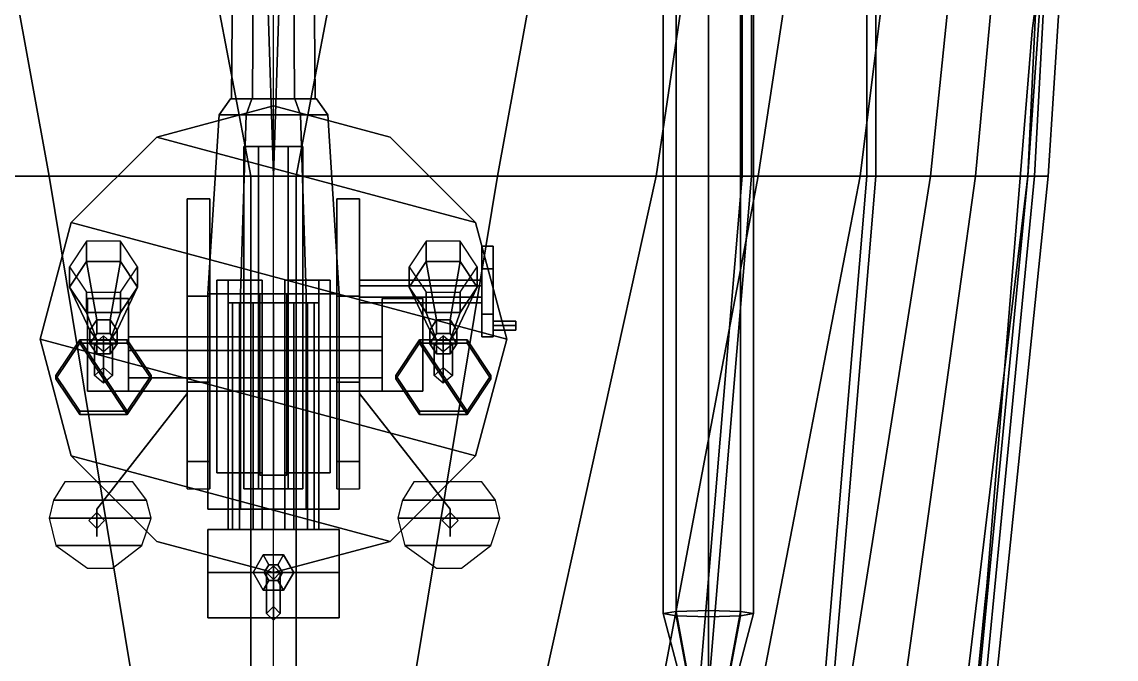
# Model space of a CAD drawing. Header units: millimetres. Extents: x -5 to 5, y -86 to 49.
# Drawn here: x -1.11 to 3.72, y -37.482 to -34.67 of the extents above; entities that cross this region are included whole.
import ezdxf

# ---------------------------------------------------------------- set-up
doc = ezdxf.new("R2010")
doc.units = ezdxf.units.MM
for name, color, linetype in [('deck', 3, 'Continuous'), ('drawing', 9, 'Continuous'), ('gun', 1, 'Continuous'), ('h2', 6, 'Continuous'), ('railings', 6, 'Continuous'), ('rails', 4, 'Continuous'), ('sleeve', 5, 'Continuous'), ('turret', 2, 'Continuous')]:
    doc.layers.add(name, color=color, linetype=linetype)

msp = doc.modelspace()

# ---------------------------------------------------------------- linework, layer by layer
for points in [[(0, -35.35, -1.68), (0.15, -30.69, -2.15), (0.99, -30.69, -1.98), (0.1, -35.35, -1.67)], [(0, -35.35, -1.68), (0, -30.69, -2.18), (0.15, -30.69, -2.15), (0, -35.35, -1.68)], [(0.1, -35.35, -1.67), (0.99, -30.69, -1.98), (1.84, -30.69, -1.75), (0.99, -35.35, -1.51)], [(0.99, -35.35, -1.51), (1.84, -30.69, -1.75), (2.38, -30.69, -1.51), (1.69, -35.35, -1.35)], [(1.69, -35.35, -1.35), (2.38, -30.69, -1.51), (2.85, -30.69, -1.16), (2.14, -35.35, -1.16)], [(1.7786, -37.2711, -2.0646), (1.72, -37.2809, -1.9235), (1.72, -30.707, -1.4638), (1.7786, -30.6971, -1.6049)], [(1.72, -37.2809, -1.9235), (1.7786, -37.2908, -1.7824), (1.7786, -30.7168, -1.3227), (1.72, -30.707, -1.4638)], [(1.92, -37.267, -2.123), (1.7786, -37.2711, -2.0646), (1.7786, -30.6971, -1.6049), (1.92, -30.693, -1.6633)], [(1.7786, -37.2908, -1.7824), (1.92, -37.2949, -1.724), (1.92, -30.7209, -1.2643), (1.7786, -30.7168, -1.3227)], [(2.0614, -37.2711, -2.0646), (1.92, -37.267, -2.123), (1.92, -30.693, -1.6633), (2.0614, -30.6971, -1.6049)], [(1.92, -37.2949, -1.724), (2.0614, -37.2908, -1.7824), (2.0614, -30.7168, -1.3227), (1.92, -30.7209, -1.2643)], [(2.12, -37.2809, -1.9235), (2.0614, -37.2711, -2.0646), (2.0614, -30.6971, -1.6049), (2.12, -30.707, -1.4638)], [(2.0614, -37.2908, -1.7824), (2.12, -37.2809, -1.9235), (2.12, -30.707, -1.4638), (2.0614, -30.7168, -1.3227)], [(2.14, -35.35, -1.16), (2.85, -30.69, -1.16), (3.17, -30.69, -0.83), (2.59, -35.35, -0.83)], [(2.59, -35.35, -0.83), (3.17, -30.69, -0.83), (3.38, -30.69, -0.53), (2.9, -35.35, -0.53)], [(2.9, -35.35, -0.53), (3.38, -30.69, -0.53), (3.53, -30.69, -0.25), (3.1, -35.35, -0.25)], [(3.1, -35.35, -0.25), (3.53, -30.69, -0.25), (3.66, -30.69, 0.25), (3.33, -35.35, 0.25)], [(3.36, -35.35, 2.2), (3.61, -30.69, 2.2), (3.55, -30.69, 2.47), (3.33, -35.35, 2.49)], [(3.33, -35.35, 2.49), (3.55, -30.69, 2.47), (3.55, -30.69, 2.56), (3.33, -35.35, 2.58)], [(3.33, -35.35, 0.25), (3.66, -30.69, 0.25), (3.72, -30.69, 0.77), (3.42, -35.35, 0.77)], [(3.42, -35.35, 1.35), (3.72, -30.69, 1.35), (3.61, -30.69, 2.2), (3.36, -35.35, 2.2)], [(3.42, -35.35, 0.77), (3.72, -30.69, 0.77), (3.72, -30.69, 1.35), (3.42, -35.35, 1.35)], [(0, -40.01, -1.33), (0, -35.35, -1.68), (0.1, -35.35, -1.67), (0.1, -40.01, -1.33)], [(0.1, -40.01, -1.33), (0.1, -35.35, -1.67), (0.99, -35.35, -1.51), (0.22, -40.01, -1.15)], [(0.22, -40.01, -1.15), (0.99, -35.35, -1.51), (1.69, -35.35, -1.35), (0.66, -40.01, -1.04)], [(0.66, -40.01, -1.04), (1.69, -35.35, -1.35), (2.14, -35.35, -1.16), (1.26, -40.01, -0.89)], [(1.26, -40.01, -0.89), (2.14, -35.35, -1.16), (2.59, -35.35, -0.83), (1.69, -40.01, -0.76)], [(1.69, -40.01, -0.76), (2.59, -35.35, -0.83), (2.9, -35.35, -0.53), (2.16, -40.01, -0.53)], [(2.16, -40.01, -0.53), (2.9, -35.35, -0.53), (3.1, -35.35, -0.25), (2.45, -40.01, -0.25)], [(2.45, -40.01, -0.25), (3.1, -35.35, -0.25), (3.33, -35.35, 0.25), (2.77, -40.01, 0.25)], [(2.77, -40.01, 0.25), (3.33, -35.35, 0.25), (3.42, -35.35, 0.77), (2.94, -40.01, 0.83)], [(2.91, -40.01, 2.2), (3.36, -35.35, 2.2), (3.33, -35.35, 2.49), (2.88, -40.01, 2.55)], [(2.88, -40.01, 2.55), (3.33, -35.35, 2.49), (3.33, -35.35, 2.58), (2.88, -40.01, 2.64)], [(2.94, -40.01, 1.45), (3.42, -35.35, 1.35), (3.36, -35.35, 2.2), (2.91, -40.01, 2.2)], [(2.94, -40.01, 0.83), (3.42, -35.35, 0.77), (3.42, -35.35, 1.35), (2.94, -40.01, 1.45)], [(1.72, -37.2809, -1.9235), (1.7786, -37.2711, -2.0646), (1.8493, -37.6551, -2.0205), (1.82, -37.66, -1.95)], [(1.7786, -37.2908, -1.7824), (1.72, -37.2809, -1.9235), (1.82, -37.66, -1.95), (1.8493, -37.6649, -1.8795)], [(1.7786, -37.2711, -2.0646), (1.92, -37.267, -2.123), (1.92, -37.653, -2.0498), (1.8493, -37.6551, -2.0205)], [(1.92, -37.267, -2.123), (2.0614, -37.2711, -2.0646), (1.9907, -37.6551, -2.0205), (1.92, -37.653, -2.0498)], [(2.0614, -37.2711, -2.0646), (2.12, -37.2809, -1.9235), (2.02, -37.66, -1.95), (1.9907, -37.6551, -2.0205)], [(2.12, -37.2809, -1.9235), (2.0614, -37.2908, -1.7824), (1.9907, -37.6649, -1.8795), (2.02, -37.66, -1.95)], [(1.92, -37.2949, -1.724), (1.7786, -37.2908, -1.7824), (1.8493, -37.6649, -1.8795), (1.92, -37.667, -1.8502)], [(2.0614, -37.2908, -1.7824), (1.92, -37.2949, -1.724), (1.92, -37.667, -1.8502), (1.9907, -37.6649, -1.8795)]]:
    msp.add_3dface(points)
at = {"layer": 'deck', "color": 3}
for points in [[(3.33, -35.35, 2.58), (3.55, -30.69, 2.56), (-3.55, -30.69, 2.56), (-3.33, -35.35, 2.58)], [(2.88, -40.01, 2.64), (3.33, -35.35, 2.58), (-3.33, -35.35, 2.58), (-2.88, -40.01, 2.64)]]:
    msp.add_3dface(points, dxfattribs=at)
at = {"layer": 'drawing', "extrusion": (1, -1.22461e-16, 0)}
msp.add_line((0, -48.93, -5.93), (0, 48.93, -5.93), dxfattribs=at)
at = {"layer": 'gun'}
for points in [[(-0.09, -34.48, 4.3759), (-0.18, -34.48, 4.22), (-0.185, -35.01, 4.22), (-0.0925, -35.01, 4.3802)], [(-0.18, -34.48, 4.22), (-0.09, -34.48, 4.0641), (-0.0925, -35.01, 4.0598), (-0.185, -35.01, 4.22)], [(-0.09, -34.48, 4.0641), (0.09, -34.48, 4.0641), (0.0925, -35.01, 4.0598), (-0.0925, -35.01, 4.0598)], [(0.09, -34.48, 4.3759), (-0.09, -34.48, 4.3759), (-0.0925, -35.01, 4.3802), (0.0925, -35.01, 4.3802)], [(0.18, -34.48, 4.22), (0.09, -34.48, 4.3759), (0.0925, -35.01, 4.3802), (0.185, -35.01, 4.22)], [(0.09, -34.48, 4.0641), (0.18, -34.48, 4.22), (0.185, -35.01, 4.22), (0.0925, -35.01, 4.0598)], [(-0.15, -36.91, 4.45), (-0.2, -36.91, 4.5), (-0.2, -35.91, 4.5), (-0.15, -35.91, 4.45)], [(-0.2, -36.91, 4.5), (-0.15, -36.91, 4.55), (-0.15, -35.91, 4.55), (-0.2, -35.91, 4.5)], [(-0.18, -36.91, 4.22), (-0.09, -36.91, 4.3759), (-0.09, -35.91, 4.3759), (-0.18, -35.91, 4.22)], [(-0.09, -36.91, 4.0641), (-0.18, -36.91, 4.22), (-0.18, -35.91, 4.22), (-0.09, -35.91, 4.0641)], [(-0.1, -36.91, 4.5), (-0.15, -36.91, 4.45), (-0.15, -35.91, 4.45), (-0.1, -35.91, 4.5)], [(-0.15, -36.91, 4.55), (-0.1, -36.91, 4.5), (-0.1, -35.91, 4.5), (-0.15, -35.91, 4.55)], [(0.09, -36.91, 4.0641), (-0.09, -36.91, 4.0641), (-0.09, -35.91, 4.0641), (0.09, -35.91, 4.0641)], [(-0.09, -36.91, 4.3759), (0.09, -36.91, 4.3759), (0.09, -35.91, 4.3759), (-0.09, -35.91, 4.3759)], [(0, -36.91, 3.73), (-0.05, -36.91, 3.78), (-0.05, -35.91, 3.78), (0, -35.91, 3.73)], [(-0.05, -36.91, 3.78), (0, -36.91, 3.83), (0, -35.91, 3.83), (-0.05, -35.91, 3.78)], [(0.05, -36.91, 3.78), (0, -36.91, 3.73), (0, -35.91, 3.73), (0.05, -35.91, 3.78)], [(0, -36.91, 3.83), (0.05, -36.91, 3.78), (0.05, -35.91, 3.78), (0, -35.91, 3.83)], [(0.09, -36.91, 4.3759), (0.18, -36.91, 4.22), (0.18, -35.91, 4.22), (0.09, -35.91, 4.3759)], [(0.18, -36.91, 4.22), (0.09, -36.91, 4.0641), (0.09, -35.91, 4.0641), (0.18, -35.91, 4.22)], [(0.15, -36.91, 4.45), (0.1, -36.91, 4.5), (0.1, -35.91, 4.5), (0.15, -35.91, 4.45)], [(0.1, -36.91, 4.5), (0.15, -36.91, 4.55), (0.15, -35.91, 4.55), (0.1, -35.91, 4.5)], [(0.2, -36.91, 4.5), (0.15, -36.91, 4.45), (0.15, -35.91, 4.45), (0.2, -35.91, 4.5)], [(0.15, -36.91, 4.55), (0.2, -36.91, 4.5), (0.2, -35.91, 4.5), (0.15, -35.91, 4.55)], [(-0.29, -37.3, 4.6), (-0.29, -36.91, 4.6), (-0.29, -36.91, 3.87), (-0.29, -37.3, 3.87)], [(-0.29, -36.91, 3.87), (-0.29, -36.91, 4.6), (0.29, -36.91, 4.6), (0.29, -36.91, 3.87)], [(-0.29, -37.1, 3.69), (-0.29, -36.91, 3.69), (0.29, -36.91, 3.69), (0.29, -37.1, 3.69)], [(-0.29, -37.3, 3.87), (-0.29, -36.91, 3.87), (-0.29, -36.91, 3.69), (-0.29, -37.1, 3.69)], [(-0.29, -36.91, 3.69), (-0.29, -36.91, 3.87), (0.29, -36.91, 3.87), (0.29, -36.91, 3.69)], [(0.29, -37.3, 4.6), (0.29, -36.91, 4.6), (-0.29, -36.91, 4.6), (-0.29, -37.3, 4.6)], [(0.29, -36.91, 3.87), (0.29, -36.91, 4.6), (0.29, -37.3, 4.6), (0.29, -37.3, 3.87)], [(0.29, -36.91, 3.69), (0.29, -36.91, 3.87), (0.29, -37.3, 3.87), (0.29, -37.1, 3.69)], [(-0.045, -37.0221, 4.6), (-0.09, -37.1, 4.6), (-0.09, -37.1, 4.65), (-0.045, -37.0221, 4.65)], [(-0.045, -37.0221, 4.65), (-0.09, -37.1, 4.65), (-0.04, -37.1, 4.74), (-0.02, -37.0654, 4.74)], [(0.045, -37.0221, 4.65), (-0.045, -37.0221, 4.65), (-0.02, -37.0654, 4.74), (0.02, -37.0654, 4.74)], [(0.045, -37.0221, 4.6), (-0.045, -37.0221, 4.6), (-0.045, -37.0221, 4.65), (0.045, -37.0221, 4.65)], [(0.09, -37.1, 4.65), (0.045, -37.0221, 4.65), (0.02, -37.0654, 4.74), (0.04, -37.1, 4.74)], [(0.09, -37.1, 4.6), (0.045, -37.0221, 4.6), (0.045, -37.0221, 4.65), (0.09, -37.1, 4.65)], [(0.02, -37.0654, 4.74), (-0.02, -37.0654, 4.74), (-0.04, -37.1, 4.74), (0.04, -37.1, 4.74)], [(0, -37.07, 4.74), (-0.03, -37.1, 4.74), (-0.03, -37.1, 4.81), (0, -37.07, 4.84)], [(0, -37.07, 4.84), (-0.03, -37.1, 4.81), (-0.03, -37.28, 4.81), (0, -37.25, 4.84)], [(0.03, -37.1, 4.74), (0, -37.07, 4.74), (0, -37.07, 4.84), (0.03, -37.1, 4.81)], [(0.03, -37.1, 4.81), (0, -37.07, 4.84), (0, -37.25, 4.84), (0.03, -37.28, 4.81)], [(0.29, -37.1, 3.69), (0.29, -37.3, 3.87), (-0.29, -37.3, 3.87), (-0.29, -37.1, 3.69)], [(-0.09, -37.1, 4.6), (-0.045, -37.1779, 4.6), (-0.045, -37.1779, 4.65), (-0.09, -37.1, 4.65)], [(-0.09, -37.1, 4.65), (-0.045, -37.1779, 4.65), (-0.02, -37.1346, 4.74), (-0.04, -37.1, 4.74)], [(-0.045, -37.1779, 4.65), (0.045, -37.1779, 4.65), (0.02, -37.1346, 4.74), (-0.02, -37.1346, 4.74)], [(0.04, -37.1, 4.74), (-0.04, -37.1, 4.74), (-0.02, -37.1346, 4.74), (0.02, -37.1346, 4.74)], [(-0.03, -37.1, 4.74), (0, -37.13, 4.74), (0, -37.13, 4.78), (-0.03, -37.1, 4.81)], [(-0.03, -37.1, 4.81), (0, -37.13, 4.78), (0, -37.31, 4.78), (-0.03, -37.28, 4.81)], [(0, -37.13, 4.74), (0.03, -37.1, 4.74), (0.03, -37.1, 4.81), (0, -37.13, 4.78)], [(0, -37.13, 4.78), (0.03, -37.1, 4.81), (0.03, -37.28, 4.81), (0, -37.31, 4.78)], [(0.045, -37.1779, 4.65), (0.09, -37.1, 4.65), (0.04, -37.1, 4.74), (0.02, -37.1346, 4.74)], [(0.045, -37.1779, 4.6), (0.09, -37.1, 4.6), (0.09, -37.1, 4.65), (0.045, -37.1779, 4.65)], [(-0.045, -37.1779, 4.6), (0.045, -37.1779, 4.6), (0.045, -37.1779, 4.65), (-0.045, -37.1779, 4.65)], [(-0.03, -37.28, 4.93), (0, -37.25, 4.93), (0, -37.25, 4.84), (-0.03, -37.28, 4.81)], [(-0.03, -37.28, 4.93), (0, -37.31, 4.93), (0.03, -37.28, 4.93), (0, -37.25, 4.93)], [(0, -37.31, 4.93), (-0.03, -37.28, 4.93), (-0.03, -37.28, 4.81), (0, -37.31, 4.78)], [(0, -37.25, 4.93), (0.03, -37.28, 4.93), (0.03, -37.28, 4.81), (0, -37.25, 4.84)], [(0.03, -37.28, 4.93), (0, -37.31, 4.93), (0, -37.31, 4.78), (0.03, -37.28, 4.81)], [(0.29, -37.3, 3.87), (0.29, -37.3, 4.6), (-0.29, -37.3, 4.6), (-0.29, -37.3, 3.87)]]:
    msp.add_3dface(points, dxfattribs=at)
at = {"layer": 'h2'}
for points in [[(-0.99, -35.35, -1.51), (-1.84, -30.69, -1.75), (-2.38, -30.69, -1.51), (-1.69, -35.35, -1.35)], [(-0.1, -35.35, -1.67), (-0.99, -30.69, -1.98), (-1.84, -30.69, -1.75), (-0.99, -35.35, -1.51)], [(0, -35.35, -1.68), (-0.15, -30.69, -2.15), (-0.99, -30.69, -1.98), (-0.1, -35.35, -1.67)], [(0, -35.35, -1.68), (0, -30.69, -2.18), (-0.15, -30.69, -2.15), (0, -35.35, -1.68)], [(-0.66, -40.01, -1.04), (-1.69, -35.35, -1.35), (-2.14, -35.35, -1.16), (-1.26, -40.01, -0.89)], [(-0.22, -40.01, -1.15), (-0.99, -35.35, -1.51), (-1.69, -35.35, -1.35), (-0.66, -40.01, -1.04)], [(-0.1, -40.01, -1.33), (-0.1, -35.35, -1.67), (-0.99, -35.35, -1.51), (-0.22, -40.01, -1.15)], [(0, -40.01, -1.33), (0, -35.35, -1.68), (-0.1, -35.35, -1.67), (-0.1, -40.01, -1.33)]]:
    msp.add_3dface(points, dxfattribs=at)
at = {"layer": 'railings'}
for points in [[(3.35, -34.71, 2.57), (3.36, -34.63, 2.57), (3.36, -34.63, 3.78), (3.35, -34.71, 3.78)], [(3.35, -34.71, 3.78), (3.36, -34.63, 3.78), (3.36, -34.63, 2.57), (3.35, -34.71, 2.57)], [(3.35, -34.71, 3.75), (3.35, -34.71, 3.78), (3.15, -37.16, 3.81), (3.15, -37.16, 3.78)], [(3.15, -37.16, 3.78), (3.15, -37.16, 3.81), (3.35, -34.71, 3.78), (3.35, -34.71, 3.75)], [(3.15, -37.16, 3.27), (3.15, -37.16, 3.3), (3.35, -34.71, 3.27), (3.35, -34.71, 3.24)], [(3.35, -34.71, 3.24), (3.35, -34.71, 3.27), (3.15, -37.16, 3.3), (3.15, -37.16, 3.27)], [(3.14, -37.24, 2.6), (3.15, -37.16, 2.6), (3.15, -37.16, 3.81), (3.14, -37.24, 3.81)], [(3.14, -37.24, 3.81), (3.15, -37.16, 3.81), (3.15, -37.16, 2.6), (3.14, -37.24, 2.6)], [(2.91, -39.59, 3.81), (2.91, -39.59, 3.84), (3.14, -37.24, 3.81), (3.14, -37.24, 3.78)], [(3.14, -37.24, 3.78), (3.14, -37.24, 3.81), (2.91, -39.59, 3.84), (2.91, -39.59, 3.81)], [(3.14, -37.24, 3.27), (3.14, -37.24, 3.3), (2.91, -39.59, 3.33), (2.91, -39.59, 3.3)], [(2.91, -39.59, 3.3), (2.91, -39.59, 3.33), (3.14, -37.24, 3.3), (3.14, -37.24, 3.27)]]:
    msp.add_3dface(points, dxfattribs=at)
at = {"layer": 'rails'}
for points in [[(2.11, -35.35, 2.66), (2.11, -30.69, 2.64), (2.07, -30.69, 2.64), (2.07, -35.35, 2.66)], [(2.07, -30.69, 2.64), (2.07, -30.69, 2.56), (2.07, -35.35, 2.58), (2.07, -35.35, 2.66)], [(2.11, -35.35, 2.58), (2.11, -30.69, 2.56), (2.11, -30.69, 2.64), (2.11, -35.35, 2.66)], [(2.62, -30.69, 2.64), (2.62, -30.69, 2.56), (2.62, -35.35, 2.58), (2.62, -35.35, 2.66)], [(2.66, -35.35, 2.66), (2.66, -30.69, 2.64), (2.62, -30.69, 2.64), (2.62, -35.35, 2.66)], [(2.66, -35.35, 2.58), (2.66, -30.69, 2.56), (2.66, -30.69, 2.64), (2.66, -35.35, 2.66)], [(2.07, -35.35, 2.66), (2.07, -35.35, 2.58), (1.68, -40.01, 2.64), (1.68, -40.01, 2.72)], [(1.72, -40.01, 2.72), (2.11, -35.35, 2.66), (2.07, -35.35, 2.66), (1.68, -40.01, 2.72)], [(1.72, -40.01, 2.64), (2.11, -35.35, 2.58), (2.11, -35.35, 2.66), (1.72, -40.01, 2.72)], [(2.27, -40.01, 2.72), (2.66, -35.35, 2.66), (2.62, -35.35, 2.66), (2.23, -40.01, 2.72)], [(2.62, -35.35, 2.66), (2.62, -35.35, 2.58), (2.23, -40.01, 2.64), (2.23, -40.01, 2.72)], [(2.27, -40.01, 2.64), (2.66, -35.35, 2.58), (2.66, -35.35, 2.66), (2.27, -40.01, 2.72)]]:
    msp.add_3dface(points, dxfattribs=at)
at = {"layer": 'sleeve'}
for points in [[(-0.095, -35.01, 4.3845), (-0.19, -35.01, 4.22), (-0.24, -35.08, 4.22), (-0.12, -35.08, 4.4278)], [(-0.19, -35.01, 4.22), (-0.095, -35.01, 4.0555), (-0.12, -35.08, 4.0122), (-0.24, -35.08, 4.22)], [(0.19, -35.01, 4.22), (-0.19, -35.01, 4.22), (-0.095, -35.01, 4.3845), (0.095, -35.01, 4.3845)], [(0.095, -35.01, 4.0555), (-0.095, -35.01, 4.0555), (-0.19, -35.01, 4.22), (0.19, -35.01, 4.22)], [(-0.095, -35.01, 4.0555), (0.095, -35.01, 4.0555), (0.12, -35.08, 4.0122), (-0.12, -35.08, 4.0122)], [(0.095, -35.01, 4.3845), (-0.095, -35.01, 4.3845), (-0.12, -35.08, 4.4278), (0.12, -35.08, 4.4278)], [(0.19, -35.01, 4.22), (0.095, -35.01, 4.3845), (0.12, -35.08, 4.4278), (0.24, -35.08, 4.22)], [(0.095, -35.01, 4.0555), (0.19, -35.01, 4.22), (0.24, -35.08, 4.22), (0.12, -35.08, 4.0122)], [(-0.29, -35.87, 4.22), (-0.145, -35.87, 4.4711), (-0.12, -35.08, 4.4278), (-0.24, -35.08, 4.22)], [(-0.145, -35.87, 3.9689), (-0.29, -35.87, 4.22), (-0.24, -35.08, 4.22), (-0.12, -35.08, 4.0122)], [(0.145, -35.87, 3.9689), (-0.145, -35.87, 3.9689), (-0.12, -35.08, 4.0122), (0.12, -35.08, 4.0122)], [(-0.145, -35.87, 4.4711), (0.145, -35.87, 4.4711), (0.12, -35.08, 4.4278), (-0.12, -35.08, 4.4278)], [(0.145, -35.87, 4.4711), (0.29, -35.87, 4.22), (0.24, -35.08, 4.22), (0.12, -35.08, 4.4278)], [(0.29, -35.87, 4.22), (0.145, -35.87, 3.9689), (0.12, -35.08, 4.0122), (0.24, -35.08, 4.22)], [(-0.13, -35.22, 3.76), (0.13, -35.22, 3.76), (0.065, -35.22, 3.6474), (-0.065, -35.22, 3.6474)], [(-0.065, -35.22, 3.8726), (0.065, -35.22, 3.8726), (0.13, -35.22, 3.76), (-0.13, -35.22, 3.76)], [(-0.065, -36.73, 3.6474), (-0.13, -36.73, 3.76), (-0.13, -35.22, 3.76), (-0.065, -35.22, 3.6474)], [(-0.13, -36.73, 3.76), (-0.065, -36.73, 3.8726), (-0.065, -35.22, 3.8726), (-0.13, -35.22, 3.76)], [(0.065, -36.73, 3.6474), (-0.065, -36.73, 3.6474), (-0.065, -35.22, 3.6474), (0.065, -35.22, 3.6474)], [(-0.065, -36.73, 3.8726), (0.065, -36.73, 3.8726), (0.065, -35.22, 3.8726), (-0.065, -35.22, 3.8726)], [(0.13, -36.73, 3.76), (0.065, -36.73, 3.6474), (0.065, -35.22, 3.6474), (0.13, -35.22, 3.76)], [(0.065, -36.73, 3.8726), (0.13, -36.73, 3.76), (0.13, -35.22, 3.76), (0.065, -35.22, 3.8726)], [(-0.25, -35.81, 4.52), (-0.05, -35.81, 4.52), (-0.1, -35.81, 4.4334), (-0.2, -35.81, 4.4334)], [(-0.2, -35.81, 4.6066), (-0.1, -35.81, 4.6066), (-0.05, -35.81, 4.52), (-0.25, -35.81, 4.52)], [(-0.2, -36.66, 4.4334), (-0.25, -36.66, 4.52), (-0.25, -35.81, 4.52), (-0.2, -35.81, 4.4334)], [(-0.25, -36.66, 4.52), (-0.2, -36.66, 4.6066), (-0.2, -35.81, 4.6066), (-0.25, -35.81, 4.52)], [(-0.1, -36.66, 4.4334), (-0.2, -36.66, 4.4334), (-0.2, -35.81, 4.4334), (-0.1, -35.81, 4.4334)], [(-0.2, -36.66, 4.6066), (-0.1, -36.66, 4.6066), (-0.1, -35.81, 4.6066), (-0.2, -35.81, 4.6066)], [(-0.05, -36.66, 4.52), (-0.1, -36.66, 4.4334), (-0.1, -35.81, 4.4334), (-0.05, -35.81, 4.52)], [(-0.1, -36.66, 4.6066), (-0.05, -36.66, 4.52), (-0.05, -35.81, 4.52), (-0.1, -35.81, 4.6066)], [(0.1, -35.81, 4.6066), (0.2, -35.81, 4.6066), (0.25, -35.81, 4.52), (0.05, -35.81, 4.52)], [(0.05, -35.81, 4.52), (0.25, -35.81, 4.52), (0.2, -35.81, 4.4334), (0.1, -35.81, 4.4334)], [(0.1, -36.66, 4.4334), (0.05, -36.66, 4.52), (0.05, -35.81, 4.52), (0.1, -35.81, 4.4334)], [(0.05, -36.66, 4.52), (0.1, -36.66, 4.6066), (0.1, -35.81, 4.6066), (0.05, -35.81, 4.52)], [(0.2, -36.66, 4.4334), (0.1, -36.66, 4.4334), (0.1, -35.81, 4.4334), (0.2, -35.81, 4.4334)], [(0.1, -36.66, 4.6066), (0.2, -36.66, 4.6066), (0.2, -35.81, 4.6066), (0.1, -35.81, 4.6066)], [(0.25, -36.66, 4.52), (0.2, -36.66, 4.4334), (0.2, -35.81, 4.4334), (0.25, -35.81, 4.52)], [(0.2, -36.66, 4.6066), (0.25, -36.66, 4.52), (0.25, -35.81, 4.52), (0.2, -35.81, 4.6066)], [(-0.29, -36.82, 4.22), (-0.145, -36.82, 4.4711), (-0.145, -35.87, 4.4711), (-0.29, -35.87, 4.22)], [(-0.145, -36.82, 3.9689), (-0.29, -36.82, 4.22), (-0.29, -35.87, 4.22), (-0.145, -35.87, 3.9689)], [(0.145, -36.82, 3.9689), (-0.145, -36.82, 3.9689), (-0.145, -35.87, 3.9689), (0.145, -35.87, 3.9689)], [(-0.145, -36.82, 4.4711), (0.145, -36.82, 4.4711), (0.145, -35.87, 4.4711), (-0.145, -35.87, 4.4711)], [(-0.06, -36.67, 3.87), (-0.06, -35.87, 3.87), (0.06, -35.87, 3.87), (0.06, -36.67, 3.87)], [(0.06, -36.67, 3.93), (0.06, -35.87, 3.93), (-0.06, -35.87, 3.93), (-0.06, -36.67, 3.93)], [(-0.06, -35.87, 3.87), (-0.06, -35.87, 3.93), (0.06, -35.87, 3.93), (0.06, -35.87, 3.87)], [(-0.06, -36.67, 3.93), (-0.06, -35.87, 3.93), (-0.06, -35.87, 3.87), (-0.06, -36.67, 3.87)], [(0.06, -35.87, 3.87), (0.06, -35.87, 3.93), (0.06, -36.67, 3.93), (0.06, -36.67, 3.87)], [(0.145, -36.82, 4.4711), (0.29, -36.82, 4.22), (0.29, -35.87, 4.22), (0.145, -35.87, 4.4711)], [(0.29, -36.82, 4.22), (0.145, -36.82, 3.9689), (0.145, -35.87, 3.9689), (0.29, -35.87, 4.22)], [(-0.82, -36.3, 4.31), (-0.82, -35.89, 4.31), (-0.82, -35.89, 4.03), (-0.82, -36.3, 4.03)], [(-0.82, -35.89, 4.03), (-0.82, -35.89, 4.31), (-0.64, -35.89, 4.31), (-0.64, -35.89, 4.03)], [(-0.82, -36.3, 4.03), (-0.82, -35.89, 4.03), (-0.64, -35.89, 4.03), (-0.64, -36.3, 4.03)], [(-0.64, -36.3, 4.31), (-0.64, -35.89, 4.31), (-0.82, -35.89, 4.31), (-0.82, -36.3, 4.31)], [(-0.64, -35.89, 4.03), (-0.64, -35.89, 4.31), (-0.64, -36.3, 4.31), (-0.64, -36.3, 4.03)], [(0.48, -36.3, 4.44), (0.48, -35.89, 4.44), (0.48, -35.89, 4.02), (0.48, -36.3, 4.02)], [(0.48, -35.89, 4.02), (0.48, -35.89, 4.44), (0.66, -35.89, 4.44), (0.66, -35.89, 4.02)], [(0.48, -36.3, 4.02), (0.48, -35.89, 4.02), (0.66, -35.89, 4.02), (0.66, -36.3, 4.02)], [(0.66, -36.3, 4.44), (0.66, -35.89, 4.44), (0.48, -35.89, 4.44), (0.48, -36.3, 4.44)], [(0.66, -35.89, 4.02), (0.66, -35.89, 4.44), (0.66, -36.3, 4.44), (0.66, -36.3, 4.02)], [(-0.64, -36.12, 4.0361), (-0.64, -36.06, 4.14), (0.48, -36.06, 4.14), (0.48, -36.12, 4.0361)], [(-0.64, -36.06, 4.14), (-0.64, -36.12, 4.2439), (0.48, -36.12, 4.2439), (0.48, -36.06, 4.14)], [(-0.64, -36.24, 4.0361), (-0.64, -36.12, 4.0361), (0.48, -36.12, 4.0361), (0.48, -36.24, 4.0361)], [(-0.64, -36.12, 4.2439), (-0.64, -36.24, 4.2439), (0.48, -36.24, 4.2439), (0.48, -36.12, 4.2439)], [(-0.64, -36.3, 4.14), (-0.64, -36.24, 4.0361), (0.48, -36.24, 4.0361), (0.48, -36.3, 4.14)], [(-0.64, -36.24, 4.2439), (-0.64, -36.3, 4.14), (0.48, -36.3, 4.14), (0.48, -36.24, 4.2439)], [(-0.64, -36.3, 4.03), (-0.64, -36.3, 4.31), (-0.82, -36.3, 4.31), (-0.82, -36.3, 4.03)], [(0.66, -36.3, 4.02), (0.66, -36.3, 4.44), (0.48, -36.3, 4.44), (0.48, -36.3, 4.02)], [(-0.2, -36.66, 4.4334), (-0.1, -36.66, 4.4334), (-0.05, -36.66, 4.52), (-0.25, -36.66, 4.52)], [(-0.25, -36.66, 4.52), (-0.05, -36.66, 4.52), (-0.1, -36.66, 4.6066), (-0.2, -36.66, 4.6066)], [(0.05, -36.66, 4.52), (0.25, -36.66, 4.52), (0.2, -36.66, 4.6066), (0.1, -36.66, 4.6066)], [(0.1, -36.66, 4.4334), (0.2, -36.66, 4.4334), (0.25, -36.66, 4.52), (0.05, -36.66, 4.52)], [(0.06, -36.67, 3.87), (0.06, -36.67, 3.93), (-0.06, -36.67, 3.93), (-0.06, -36.67, 3.87)], [(-0.065, -36.73, 3.6474), (0.065, -36.73, 3.6474), (0.13, -36.73, 3.76), (-0.13, -36.73, 3.76)], [(-0.13, -36.73, 3.76), (0.13, -36.73, 3.76), (0.065, -36.73, 3.8726), (-0.065, -36.73, 3.8726)], [(-0.29, -36.82, 4.22), (0.29, -36.82, 4.22), (0.145, -36.82, 4.4711), (-0.145, -36.82, 4.4711)], [(-0.145, -36.82, 3.9689), (0.145, -36.82, 3.9689), (0.29, -36.82, 4.22), (-0.29, -36.82, 4.22)]]:
    msp.add_3dface(points, dxfattribs=at)
at = {"layer": 'turret'}
for points in [[(-0.515, -35.178, 2.86), (0.892, -35.555, 2.86), (0.515, -35.178, 2.86), (0, -35.04, 2.86)], [(-0.515, -35.178, 2.86), (0, -35.04, 2.86), (0, -35.04, 2.58), (-0.515, -35.178, 2.58)], [(0, -35.04, 2.86), (0.515, -35.178, 2.86), (0.515, -35.178, 2.58), (0, -35.04, 2.58)], [(-0.892, -35.555, 2.86), (1.03, -36.07, 2.86), (0.892, -35.555, 2.86), (-0.515, -35.178, 2.86)], [(-0.892, -35.555, 2.86), (-0.515, -35.178, 2.86), (-0.515, -35.178, 2.58), (-0.892, -35.555, 2.58)], [(0.515, -35.178, 2.86), (0.892, -35.555, 2.86), (0.892, -35.555, 2.58), (0.515, -35.178, 2.58)], [(-0.38, -35.45, 3.18), (-0.38, -35.88, 4.01), (-0.28, -35.88, 4.01), (-0.28, -35.45, 3.18)], [(-0.38, -36.26, 4.01), (-0.38, -35.88, 4.01), (-0.38, -35.45, 3.18), (-0.38, -36.61, 3.18)], [(-0.38, -36.61, 3.18), (-0.38, -35.45, 3.18), (-0.38, -35.45, 2.86), (-0.38, -36.73, 2.86)], [(-0.38, -35.45, 2.86), (-0.38, -35.45, 3.18), (-0.28, -35.45, 3.18), (-0.28, -35.45, 2.86)], [(-0.28, -35.45, 3.18), (-0.28, -35.88, 4.01), (-0.28, -36.26, 4.01), (-0.28, -36.61, 3.18)], [(-0.28, -35.45, 2.86), (-0.28, -35.45, 3.18), (-0.28, -36.61, 3.18), (-0.28, -36.73, 2.86)], [(0.28, -35.45, 3.18), (0.28, -35.88, 4.01), (0.38, -35.88, 4.01), (0.38, -35.45, 3.18)], [(0.28, -35.45, 2.86), (0.28, -35.45, 3.18), (0.38, -35.45, 3.18), (0.38, -35.45, 2.86)], [(0.28, -36.26, 4.01), (0.28, -35.88, 4.01), (0.28, -35.45, 3.18), (0.28, -36.61, 3.18)], [(0.28, -36.61, 3.18), (0.28, -35.45, 3.18), (0.28, -35.45, 2.86), (0.28, -36.73, 2.86)], [(0.38, -35.45, 3.18), (0.38, -35.88, 4.01), (0.38, -36.26, 4.01), (0.38, -36.61, 3.18)], [(0.38, -35.45, 2.86), (0.38, -35.45, 3.18), (0.38, -36.61, 3.18), (0.38, -36.73, 2.86)], [(-1.03, -36.07, 2.86), (0.892, -36.585, 2.86), (1.03, -36.07, 2.86), (-0.892, -35.555, 2.86)], [(-1.03, -36.07, 2.86), (-0.892, -35.555, 2.86), (-0.892, -35.555, 2.58), (-1.03, -36.07, 2.58)], [(0.892, -35.555, 2.86), (1.03, -36.07, 2.86), (1.03, -36.07, 2.58), (0.892, -35.555, 2.58)], [(-0.825, -35.6375, 2.8383), (-0.9, -35.75, 2.7734), (-0.9, -35.84, 2.9293), (-0.825, -35.7275, 2.9942)], [(-0.675, -35.6375, 2.8383), (-0.825, -35.6375, 2.8383), (-0.825, -35.7275, 2.9942), (-0.675, -35.7275, 2.9942)], [(-0.6, -35.75, 2.7734), (-0.675, -35.6375, 2.8383), (-0.675, -35.7275, 2.9942), (-0.6, -35.84, 2.9293)], [(0.675, -35.6375, 2.8383), (0.6, -35.75, 2.7734), (0.6, -35.84, 2.9293), (0.675, -35.7275, 2.9942)], [(0.825, -35.6375, 2.8383), (0.675, -35.6375, 2.8383), (0.675, -35.7275, 2.9942), (0.825, -35.7275, 2.9942)], [(0.9, -35.75, 2.7734), (0.825, -35.6375, 2.8383), (0.825, -35.7275, 2.9942), (0.9, -35.84, 2.9293)], [(0.92, -35.66, 3.47), (0.92, -36.06, 3.47), (0.92, -35.96, 3.6432), (0.92, -35.76, 3.6432)], [(0.92, -35.66, 3.47), (0.92, -35.76, 3.6432), (0.97, -35.76, 3.6432), (0.97, -35.66, 3.47)], [(0.92, -35.76, 3.2968), (0.92, -35.96, 3.2968), (0.92, -36.06, 3.47), (0.92, -35.66, 3.47)], [(0.92, -35.76, 3.2968), (0.92, -35.66, 3.47), (0.97, -35.66, 3.47), (0.97, -35.76, 3.2968)], [(0.97, -35.76, 3.6432), (0.97, -35.96, 3.6432), (0.97, -36.06, 3.47), (0.97, -35.66, 3.47)], [(0.97, -35.66, 3.47), (0.97, -36.06, 3.47), (0.97, -35.96, 3.2968), (0.97, -35.76, 3.2968)], [(-0.825, -35.7275, 2.9942), (-0.9, -35.84, 2.9293), (-0.81, -36.03, 3.2584), (-0.78, -35.985, 3.2844)], [(-0.675, -35.7275, 2.9942), (-0.825, -35.7275, 2.9942), (-0.78, -35.985, 3.2844), (-0.72, -35.985, 3.2844)], [(-0.6, -35.84, 2.9293), (-0.675, -35.7275, 2.9942), (-0.72, -35.985, 3.2844), (-0.69, -36.03, 3.2584)], [(0.675, -35.7275, 2.9942), (0.6, -35.84, 2.9293), (0.69, -36.03, 3.2584), (0.72, -35.985, 3.2844)], [(0.825, -35.7275, 2.9942), (0.675, -35.7275, 2.9942), (0.72, -35.985, 3.2844), (0.78, -35.985, 3.2844)], [(0.9, -35.84, 2.9293), (0.825, -35.7275, 2.9942), (0.78, -35.985, 3.2844), (0.81, -36.03, 3.2584)], [(-0.9, -35.75, 2.7734), (-0.825, -35.8625, 2.7084), (-0.825, -35.9525, 2.8643), (-0.9, -35.84, 2.9293)], [(-0.675, -35.8625, 2.7084), (-0.6, -35.75, 2.7734), (-0.6, -35.84, 2.9293), (-0.675, -35.9525, 2.8643)], [(0.6, -35.75, 2.7734), (0.675, -35.8625, 2.7084), (0.675, -35.9525, 2.8643), (0.6, -35.84, 2.9293)], [(0.825, -35.8625, 2.7084), (0.9, -35.75, 2.7734), (0.9, -35.84, 2.9293), (0.825, -35.9525, 2.8643)], [(0.92, -35.96, 3.2968), (0.92, -35.76, 3.2968), (0.97, -35.76, 3.2968), (0.97, -35.96, 3.2968)], [(0.92, -35.76, 3.6432), (0.92, -35.96, 3.6432), (0.97, -35.96, 3.6432), (0.97, -35.76, 3.6432)], [(-0.9, -35.84, 2.9293), (-0.825, -35.9525, 2.8643), (-0.78, -36.075, 3.2324), (-0.81, -36.03, 3.2584)], [(-0.675, -35.9525, 2.8643), (-0.6, -35.84, 2.9293), (-0.69, -36.03, 3.2584), (-0.72, -36.075, 3.2324)], [(0.38, -35.81, 3.47), (0.38, -35.835, 3.5133), (0.92, -35.835, 3.5133), (0.92, -35.81, 3.47)], [(0.38, -35.835, 3.4267), (0.38, -35.81, 3.47), (0.92, -35.81, 3.47), (0.92, -35.835, 3.4267)], [(0.38, -35.885, 3.4267), (0.38, -35.835, 3.4267), (0.92, -35.835, 3.4267), (0.92, -35.885, 3.4267)], [(0.38, -35.835, 3.5133), (0.38, -35.885, 3.5133), (0.92, -35.885, 3.5133), (0.92, -35.835, 3.5133)], [(0.6, -35.84, 2.9293), (0.675, -35.9525, 2.8643), (0.72, -36.075, 3.2324), (0.69, -36.03, 3.2584)], [(0.825, -35.9525, 2.8643), (0.9, -35.84, 2.9293), (0.81, -36.03, 3.2584), (0.78, -36.075, 3.2324)], [(-0.825, -35.8625, 2.7084), (-0.675, -35.8625, 2.7084), (-0.675, -35.9525, 2.8643), (-0.825, -35.9525, 2.8643)], [(-0.38, -35.88, 4.01), (-0.38, -35.88, 4.43), (-0.28, -35.88, 4.43), (-0.28, -35.88, 4.01)], [(-0.38, -36.26, 4.43), (-0.38, -35.88, 4.43), (-0.38, -35.88, 4.01), (-0.38, -36.26, 4.01)], [(-0.28, -36.26, 4.43), (-0.28, -35.88, 4.43), (-0.38, -35.88, 4.43), (-0.38, -36.26, 4.43)], [(-0.28, -35.88, 4.01), (-0.28, -35.88, 4.43), (-0.28, -36.26, 4.43), (-0.28, -36.26, 4.01)], [(0.28, -35.88, 4.01), (0.28, -35.88, 4.43), (0.38, -35.88, 4.43), (0.38, -35.88, 4.01)], [(0.38, -36.26, 4.43), (0.38, -35.88, 4.43), (0.28, -35.88, 4.43), (0.28, -36.26, 4.43)], [(0.28, -36.26, 4.43), (0.28, -35.88, 4.43), (0.28, -35.88, 4.01), (0.28, -36.26, 4.01)], [(0.38, -35.88, 4.01), (0.38, -35.88, 4.43), (0.38, -36.26, 4.43), (0.38, -36.26, 4.01)], [(0.38, -35.885, 3.5133), (0.38, -35.91, 3.47), (0.92, -35.91, 3.47), (0.92, -35.885, 3.5133)], [(0.38, -35.91, 3.47), (0.38, -35.885, 3.4267), (0.92, -35.885, 3.4267), (0.92, -35.91, 3.47)], [(0.675, -35.8625, 2.7084), (0.825, -35.8625, 2.7084), (0.825, -35.9525, 2.8643), (0.675, -35.9525, 2.8643)], [(-0.825, -35.9525, 2.8643), (-0.675, -35.9525, 2.8643), (-0.72, -36.075, 3.2324), (-0.78, -36.075, 3.2324)], [(0.675, -35.9525, 2.8643), (0.825, -35.9525, 2.8643), (0.78, -36.075, 3.2324), (0.72, -36.075, 3.2324)], [(0.92, -35.96, 3.6432), (0.92, -36.06, 3.47), (0.97, -36.06, 3.47), (0.97, -35.96, 3.6432)], [(0.92, -36.06, 3.47), (0.92, -35.96, 3.2968), (0.97, -35.96, 3.2968), (0.97, -36.06, 3.47)], [(-0.78, -35.985, 3.2844), (-0.81, -36.03, 3.2584), (-0.81, -36.09, 3.3623), (-0.78, -36.045, 3.3883)], [(-0.81, -36.03, 3.2584), (-0.78, -36.075, 3.2324), (-0.78, -36.135, 3.3363), (-0.81, -36.09, 3.3623)], [(-0.72, -35.985, 3.2844), (-0.78, -35.985, 3.2844), (-0.78, -36.045, 3.3883), (-0.72, -36.045, 3.3883)], [(-0.69, -36.03, 3.2584), (-0.72, -35.985, 3.2844), (-0.72, -36.045, 3.3883), (-0.69, -36.09, 3.3623)], [(-0.72, -36.075, 3.2324), (-0.69, -36.03, 3.2584), (-0.69, -36.09, 3.3623), (-0.72, -36.135, 3.3363)], [(0.72, -35.985, 3.2844), (0.69, -36.03, 3.2584), (0.69, -36.09, 3.3623), (0.72, -36.045, 3.3883)], [(0.69, -36.03, 3.2584), (0.72, -36.075, 3.2324), (0.72, -36.135, 3.3363), (0.69, -36.09, 3.3623)], [(0.78, -35.985, 3.2844), (0.72, -35.985, 3.2844), (0.72, -36.045, 3.3883), (0.78, -36.045, 3.3883)], [(0.81, -36.03, 3.2584), (0.78, -35.985, 3.2844), (0.78, -36.045, 3.3883), (0.81, -36.09, 3.3623)], [(0.78, -36.075, 3.2324), (0.81, -36.03, 3.2584), (0.81, -36.09, 3.3623), (0.78, -36.135, 3.3363)], [(0.97, -35.99, 3.47), (0.97, -36.01, 3.49), (1.07, -36.01, 3.49), (1.07, -35.99, 3.47)], [(0.97, -36.01, 3.45), (0.97, -35.99, 3.47), (1.07, -35.99, 3.47), (1.07, -36.01, 3.45)], [(0.97, -36.01, 3.49), (0.97, -36.03, 3.47), (1.07, -36.03, 3.47), (1.07, -36.01, 3.49)], [(0.97, -36.03, 3.47), (0.97, -36.01, 3.45), (1.07, -36.01, 3.45), (1.07, -36.03, 3.47)], [(1.07, -35.99, 3.47), (1.07, -36.01, 3.49), (1.07, -36.03, 3.47), (1.07, -36.01, 3.45)], [(-0.892, -36.585, 2.86), (0.515, -36.962, 2.86), (0.892, -36.585, 2.86), (-1.03, -36.07, 2.86)], [(-0.892, -36.585, 2.86), (-1.03, -36.07, 2.86), (-1.03, -36.07, 2.58), (-0.892, -36.585, 2.58)], [(-0.855, -36.0725, 3.6957), (-0.645, -36.3875, 3.5138), (-0.855, -36.3875, 3.5138), (-0.96, -36.23, 3.6048)], [(-0.855, -36.0725, 3.6957), (-0.96, -36.23, 3.6048), (-0.96, -36.245, 3.6308), (-0.855, -36.0875, 3.7217)], [(-0.645, -36.0725, 3.6957), (-0.54, -36.23, 3.6048), (-0.645, -36.3875, 3.5138), (-0.855, -36.0725, 3.6957)], [(-0.645, -36.0725, 3.6957), (-0.855, -36.0725, 3.6957), (-0.855, -36.0875, 3.7217), (-0.645, -36.0875, 3.7217)], [(-0.72, -36.045, 3.3883), (-0.78, -36.045, 3.3883), (-0.81, -36.09, 3.3623), (-0.69, -36.09, 3.3623)], [(-0.75, -36.0554, 3.3823), (-0.79, -36.09, 3.3623), (-0.79, -36.23, 3.6048), (-0.75, -36.1954, 3.6248)], [(-0.78, -36.075, 3.2324), (-0.72, -36.075, 3.2324), (-0.72, -36.135, 3.3363), (-0.78, -36.135, 3.3363)], [(-0.71, -36.09, 3.3623), (-0.75, -36.0554, 3.3823), (-0.75, -36.1954, 3.6248), (-0.71, -36.23, 3.6048)], [(-0.54, -36.23, 3.6048), (-0.645, -36.0725, 3.6957), (-0.645, -36.0875, 3.7217), (-0.54, -36.245, 3.6308)], [(0.645, -36.0725, 3.6957), (0.855, -36.3875, 3.5138), (0.645, -36.3875, 3.5138), (0.54, -36.23, 3.6048)], [(0.645, -36.0725, 3.6957), (0.54, -36.23, 3.6048), (0.54, -36.245, 3.6308), (0.645, -36.0875, 3.7217)], [(0.855, -36.0725, 3.6957), (0.96, -36.23, 3.6048), (0.855, -36.3875, 3.5138), (0.645, -36.0725, 3.6957)], [(0.855, -36.0725, 3.6957), (0.645, -36.0725, 3.6957), (0.645, -36.0875, 3.7217), (0.855, -36.0875, 3.7217)], [(0.78, -36.045, 3.3883), (0.72, -36.045, 3.3883), (0.69, -36.09, 3.3623), (0.81, -36.09, 3.3623)], [(0.75, -36.0554, 3.3823), (0.71, -36.09, 3.3623), (0.71, -36.23, 3.6048), (0.75, -36.1954, 3.6248)], [(0.72, -36.075, 3.2324), (0.78, -36.075, 3.2324), (0.78, -36.135, 3.3363), (0.72, -36.135, 3.3363)], [(0.79, -36.09, 3.3623), (0.75, -36.0554, 3.3823), (0.75, -36.1954, 3.6248), (0.79, -36.23, 3.6048)], [(0.96, -36.23, 3.6048), (0.855, -36.0725, 3.6957), (0.855, -36.0875, 3.7217), (0.96, -36.245, 3.6308)], [(1.03, -36.07, 2.86), (0.892, -36.585, 2.86), (0.892, -36.585, 2.58), (1.03, -36.07, 2.58)], [(-0.645, -36.4025, 3.5398), (-0.855, -36.0875, 3.7217), (-0.96, -36.245, 3.6308), (-0.855, -36.4025, 3.5398)], [(-0.54, -36.245, 3.6308), (-0.645, -36.0875, 3.7217), (-0.855, -36.0875, 3.7217), (-0.645, -36.4025, 3.5398)], [(-0.69, -36.09, 3.3623), (-0.81, -36.09, 3.3623), (-0.78, -36.135, 3.3363), (-0.72, -36.135, 3.3363)], [(-0.79, -36.09, 3.3623), (-0.75, -36.1246, 3.3423), (-0.75, -36.2646, 3.5848), (-0.79, -36.23, 3.6048)], [(-0.75, -36.1246, 3.3423), (-0.71, -36.09, 3.3623), (-0.71, -36.23, 3.6048), (-0.75, -36.2646, 3.5848)], [(0.855, -36.4025, 3.5398), (0.645, -36.0875, 3.7217), (0.54, -36.245, 3.6308), (0.645, -36.4025, 3.5398)], [(0.96, -36.245, 3.6308), (0.855, -36.0875, 3.7217), (0.645, -36.0875, 3.7217), (0.855, -36.4025, 3.5398)], [(0.81, -36.09, 3.3623), (0.69, -36.09, 3.3623), (0.72, -36.135, 3.3363), (0.78, -36.135, 3.3363)], [(0.71, -36.09, 3.3623), (0.75, -36.1246, 3.3423), (0.75, -36.2646, 3.5848), (0.71, -36.23, 3.6048)], [(0.75, -36.1246, 3.3423), (0.79, -36.09, 3.3623), (0.79, -36.23, 3.6048), (0.75, -36.2646, 3.5848)], [(-0.96, -36.23, 3.6048), (-0.855, -36.3875, 3.5138), (-0.855, -36.4025, 3.5398), (-0.96, -36.245, 3.6308)], [(-0.645, -36.3875, 3.5138), (-0.54, -36.23, 3.6048), (-0.54, -36.245, 3.6308), (-0.645, -36.4025, 3.5398)], [(-0.28, -36.26, 4.01), (-0.28, -36.26, 4.43), (-0.38, -36.26, 4.43), (-0.38, -36.26, 4.01)], [(-0.28, -36.61, 3.18), (-0.28, -36.26, 4.01), (-0.38, -36.26, 4.01), (-0.38, -36.61, 3.18)], [(0.38, -36.26, 4.01), (0.38, -36.26, 4.43), (0.28, -36.26, 4.43), (0.28, -36.26, 4.01)], [(0.38, -36.61, 3.18), (0.38, -36.26, 4.01), (0.28, -36.26, 4.01), (0.28, -36.61, 3.18)], [(0.54, -36.23, 3.6048), (0.645, -36.3875, 3.5138), (0.645, -36.4025, 3.5398), (0.54, -36.245, 3.6308)], [(0.855, -36.3875, 3.5138), (0.96, -36.23, 3.6048), (0.96, -36.245, 3.6308), (0.855, -36.4025, 3.5398)], [(-0.38, -36.31, 2.94), (-0.38, -36.31, 3.22), (-0.78, -36.82, 3.22), (-0.78, -36.82, 3.06)], [(0.38, -36.31, 2.94), (0.38, -36.31, 3.22), (0.78, -36.82, 3.22), (0.78, -36.82, 3.06)], [(-0.855, -36.3875, 3.5138), (-0.645, -36.3875, 3.5138), (-0.645, -36.4025, 3.5398), (-0.855, -36.4025, 3.5398)], [(0.645, -36.3875, 3.5138), (0.855, -36.3875, 3.5138), (0.855, -36.4025, 3.5398), (0.645, -36.4025, 3.5398)], [(-0.515, -36.962, 2.86), (0, -37.1, 2.86), (0.515, -36.962, 2.86), (-0.892, -36.585, 2.86)], [(-0.515, -36.962, 2.86), (-0.892, -36.585, 2.86), (-0.892, -36.585, 2.58), (-0.515, -36.962, 2.58)], [(-0.28, -36.73, 2.86), (-0.28, -36.61, 3.18), (-0.38, -36.61, 3.18), (-0.38, -36.73, 2.86)], [(0.38, -36.73, 2.86), (0.38, -36.61, 3.18), (0.28, -36.61, 3.18), (0.28, -36.73, 2.86)], [(0.892, -36.585, 2.86), (0.515, -36.962, 2.86), (0.515, -36.962, 2.58), (0.892, -36.585, 2.58)], [(-0.56, -36.78, 3.38), (-0.62, -36.7, 3.38), (-0.92, -36.7, 3.38), (-0.97, -36.78, 3.38)], [(0.98, -36.78, 3.38), (0.92, -36.7, 3.38), (0.62, -36.7, 3.38), (0.57, -36.78, 3.38)], [(-0.54, -36.86, 3.38), (-0.56, -36.78, 3.38), (-0.97, -36.78, 3.38), (-0.99, -36.86, 3.38)], [(1, -36.86, 3.38), (0.98, -36.78, 3.38), (0.57, -36.78, 3.38), (0.55, -36.86, 3.38)], [(-0.78, -36.835, 2.94), (-0.815, -36.87, 2.94), (-0.815, -36.87, 3.38), (-0.78, -36.835, 3.38)], [(-0.78, -36.905, 2.94), (-0.815, -36.87, 2.94), (-0.78, -36.835, 2.94), (-0.745, -36.87, 2.94)], [(-0.78, -36.82, 3.06), (-0.78, -36.82, 3.22), (-0.78, -36.94, 3.22), (-0.78, -36.94, 3.06)], [(-0.745, -36.87, 2.94), (-0.78, -36.835, 2.94), (-0.78, -36.835, 3.38), (-0.745, -36.87, 3.38)], [(0.78, -36.905, 2.94), (0.745, -36.87, 2.94), (0.78, -36.835, 2.94), (0.815, -36.87, 2.94)], [(0.78, -36.835, 2.94), (0.745, -36.87, 2.94), (0.745, -36.87, 3.38), (0.78, -36.835, 3.38)], [(0.78, -36.82, 3.06), (0.78, -36.82, 3.22), (0.78, -36.94, 3.22), (0.78, -36.94, 3.06)], [(0.815, -36.87, 2.94), (0.78, -36.835, 2.94), (0.78, -36.835, 3.38), (0.815, -36.87, 3.38)], [(-0.58, -36.98, 3.38), (-0.54, -36.86, 3.38), (-0.99, -36.86, 3.38), (-0.96, -36.98, 3.38)], [(-0.815, -36.87, 2.94), (-0.78, -36.905, 2.94), (-0.78, -36.905, 3.38), (-0.815, -36.87, 3.38)], [(-0.78, -36.905, 2.94), (-0.745, -36.87, 2.94), (-0.745, -36.87, 3.38), (-0.78, -36.905, 3.38)], [(0.96, -36.98, 3.38), (1, -36.86, 3.38), (0.55, -36.86, 3.38), (0.58, -36.98, 3.38)], [(0.745, -36.87, 2.94), (0.78, -36.905, 2.94), (0.78, -36.905, 3.38), (0.745, -36.87, 3.38)], [(0.78, -36.905, 2.94), (0.815, -36.87, 2.94), (0.815, -36.87, 3.38), (0.78, -36.905, 3.38)], [(-0.71, -37.08, 3.38), (-0.58, -36.98, 3.38), (-0.96, -36.98, 3.38), (-0.82, -37.08, 3.38)], [(0, -37.1, 2.86), (-0.515, -36.962, 2.86), (-0.515, -36.962, 2.58), (0, -37.1, 2.58)], [(0.515, -36.962, 2.86), (0, -37.1, 2.86), (0, -37.1, 2.58), (0.515, -36.962, 2.58)], [(0.83, -37.08, 3.38), (0.96, -36.98, 3.38), (0.58, -36.98, 3.38), (0.72, -37.08, 3.38)]]:
    msp.add_3dface(points, dxfattribs=at)

doc.saveas('drawing.dxf')
